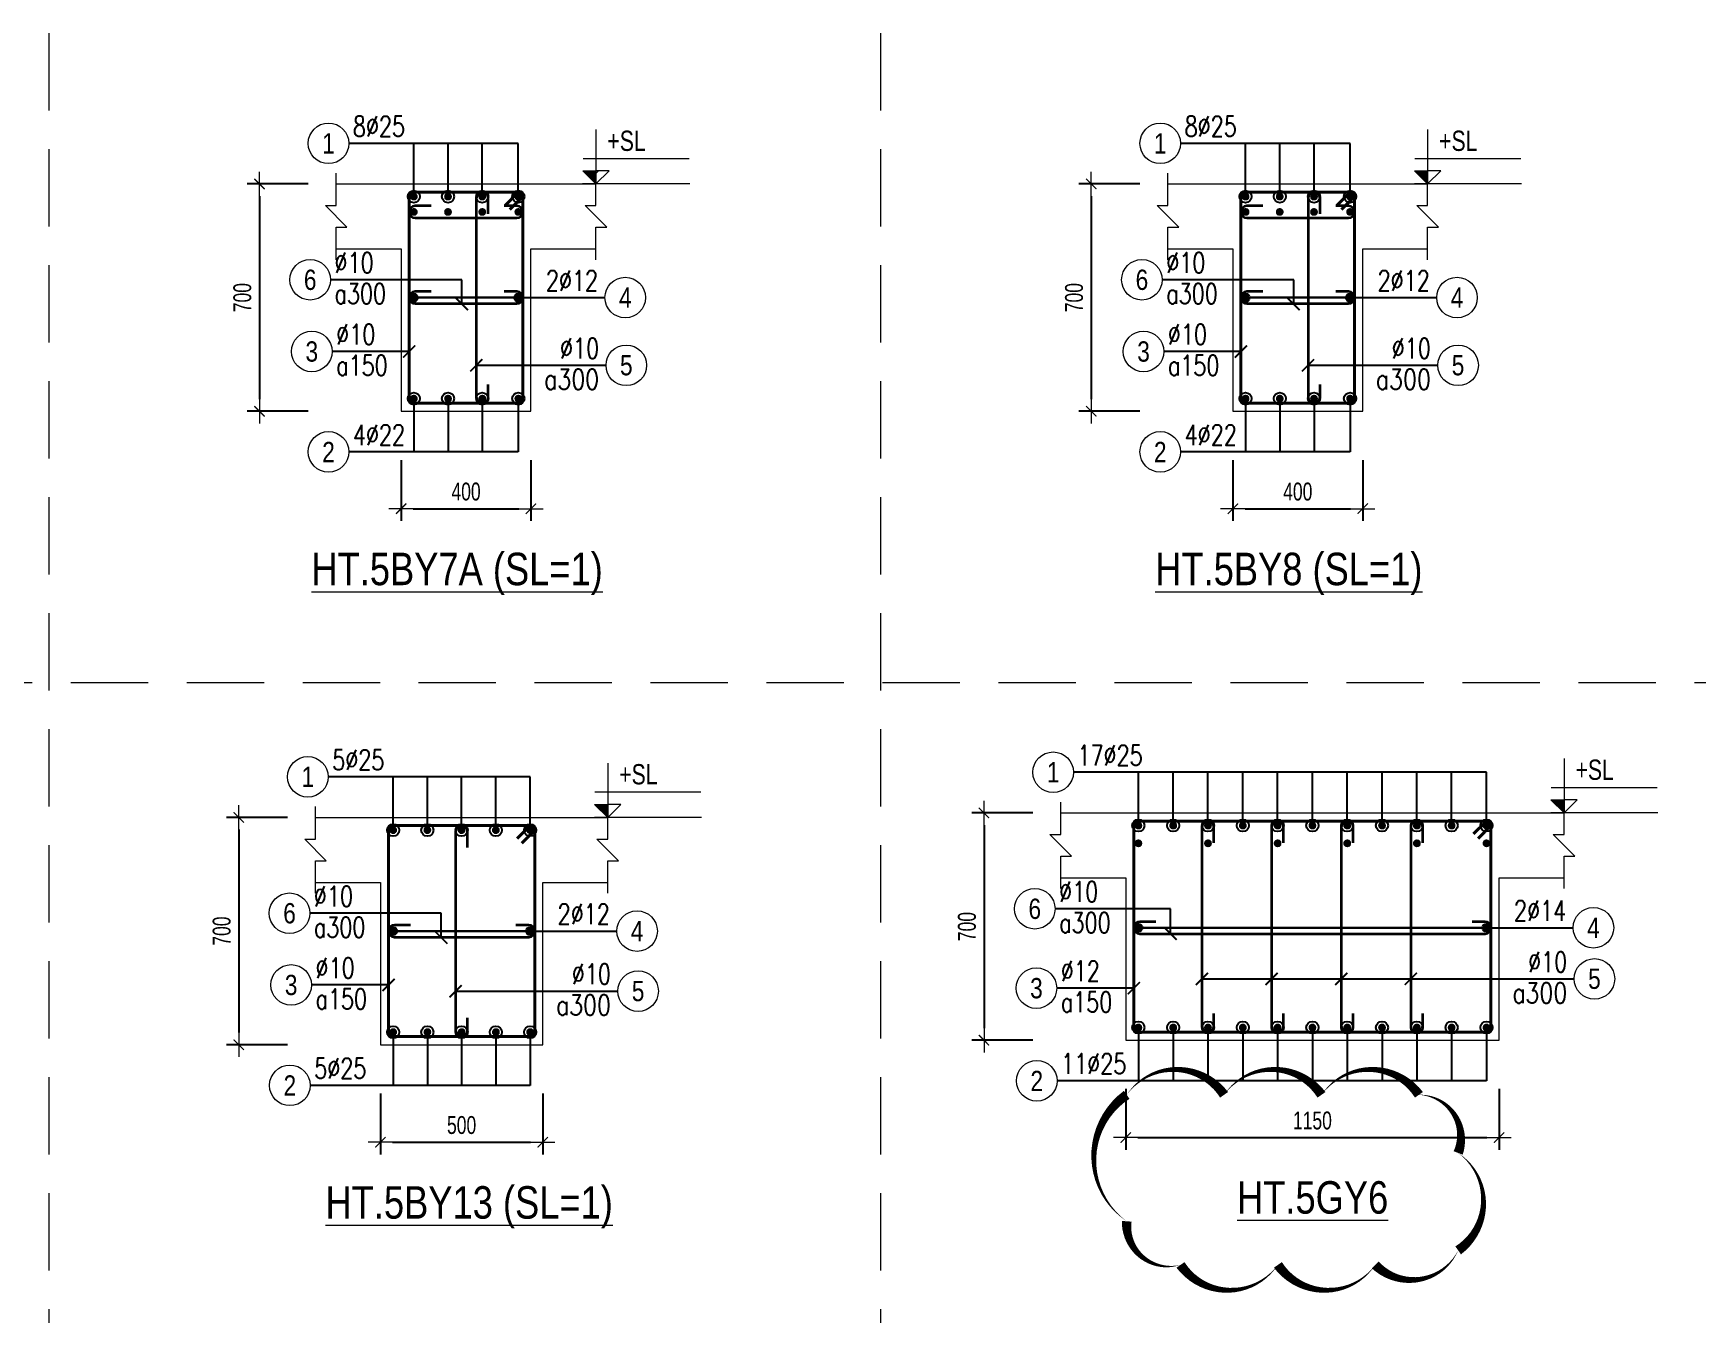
# Model space of a CAD drawing. Header units: millimetres. Extents: x 225489 to 327520, y -235866 to -221866.
# Drawn here: x 251590 to 256713, y -225809 to -221866 of the extents above; entities that cross this region are included whole.
import ezdxf
from ezdxf.enums import TextEntityAlignment as Align

# ---------------------------------------------------------------- set-up
doc = ezdxf.new("R2010")
doc.units = ezdxf.units.MM
doc.header["$PDMODE"] = 3
doc.linetypes.add('HIDDEN2', pattern=[4.762499999999999, 3.175, -1.5875])
doc.layers.get('0').update_dxf_attribs({"lineweight": 20})
doc.layers.get('Defpoints').update_dxf_attribs({"color": 151, "lineweight": 9})
doc.layers.add('2020-08-27', color=3, linetype='Continuous', lineweight=20, plot=False)
for name, color, linetype, lineweight in [('NDC_S_ANNO', 7, 'Continuous', 20), ('NDC_S_CONTINUOUS', 3, 'Continuous', 20), ('NDC_S_DIM', 1, 'Continuous', 15), ('NDC_S_HIDDEN', 8, 'HIDDEN2', 13), ('NDC_S_REBAR', 4, 'Continuous', 35), ('NDC_S_STIRRUP', 4, 'Continuous', 40), ('NDC_S_TEXT SYMBOL', 7, 'Continuous', 20), ('NDC_S_THIN LINE', 8, 'Continuous', 9), ('NDC_S_VN TEXT', 7, 'Continuous', 20)]:
    doc.layers.add(name, color=color, linetype=linetype, lineweight=lineweight)
doc.styles.add('ARIAL', font='arial.ttf', dxfattribs={"width": 0.8})
doc.styles.add('NDC_ANNO', font='', dxfattribs={"width": 0.8})
doc.styles.add('NDC_DIM', font='', dxfattribs={"width": 0.75})
doc.styles.add('NDC_EN TXT', font='romans.shx', dxfattribs={"width": 0.8})
doc.styles.get('NDC_ANNO').set_extended_font_data('Dotum')
doc.styles.get('NDC_DIM').set_extended_font_data('Dotum')
doc.dimstyles.new('NDC_dim_25', dxfattribs={"dimscale": 25, "dimtxt": 2.2, "dimasz": 1.5, "dimexe": 1.5, "dimexo": 2.5, "dimgap": 1, "dimtad": 1, "dimdec": 0, "dimzin": 0, "dimdsep": 46, "dimtxsty": 'NDC_DIM', "dimblk": 'DIMMARK', "dimcen": 0.09, "dimdle": 1.2, "dimclrd": 1, "dimclre": 1, "dimclrt": 3, "dimadec": 0, "dimazin": 0, "dimtfac": 1, "dimtdec": 0, "dimtix": 1, "dimtofl": 0, "dimtmove": 0, "dimatfit": 3, "dimfxl": 6, "dimfxlon": 1, "dimtolj": 1, "dimtzin": 0, "dimarcsym": 0})

# ---------------------------------------------------------------- blocks, each defined once
blk = doc.blocks.new('kata_block_THEP')
at = {"layer": 'NDC_S_REBAR', "color": 0}
for p, q in [((-0.5, 0), (0.5, 0)), ((-0.3535533905960619, 0.353553390592424), (0.3535533905960619, -0.353553390592424)), ((0.3535533905960619, 0.353553390592424), (-0.3535533905960619, -0.353553390592424)), ((0, 0.5), (0, -0.5))]:
    blk.add_line(p, q, dxfattribs=at)
at = {"layer": 'NDC_S_REBAR', "color": 0, "const_width": 0.08333333333333334}
blk.add_lwpolyline([(-0.5, -1.818989403545856e-12, 1), (0.5000000000145519, -1.818989403545856e-12, 1), (-0.5, -1.818989403545856e-12, 1)], format="xyb", dxfattribs=at)
blk = doc.blocks.new('DIMMARK')
at = {"layer": 'NDC_S_DIM', "color": 1}
blk.add_line((-1.5, 0), (1, 0), dxfattribs=at)
at = {"layer": 'NDC_S_DIM', "color": 2, "const_width": 0.1}
blk.add_lwpolyline([(-0.4242640687119285, -0.4242640687119285), (0.4242640687119285, 0.4242640687119285)], dxfattribs=at)
blk = doc.blocks.new('*D94')
at = {"layer": 'Defpoints', "color": 0, "transparency": 16777216}
for p in [(252792.4568942768, -222329.8664509772), (252286.4568942768, -223029.8664509772), (252792.4568942768, -223029.8664509772)]:
    blk.add_point(p, dxfattribs=at)
at = {"layer": 'NDC_S_DIM', "color": 1, "lineweight": -2, "transparency": 16777216}
for p, q in [((252436.4568942768, -222329.8664509772), (252248.9568942768, -222329.8664509772)), ((252286.4568942768, -222367.3664509772), (252286.4568942768, -222992.3664509772)), ((252436.4568942768, -223029.8664509772), (252248.9568942768, -223029.8664509772))]:
    blk.add_line(p, q, dxfattribs=at)
at = {"layer": 'NDC_S_DIM', "color": 1, "lineweight": -2, "transparency": 16777216, "xscale": 37.5, "yscale": 37.5, "zscale": 37.5}
for p, rotation in [((252286.4568942768, -222329.8664509772), 90), ((252286.4568942768, -223029.8664509772), 270)]:
    blk.add_blockref('DIMMARK', p, dxfattribs=dict(at, rotation=rotation))
at = {"layer": 'NDC_S_DIM', "color": 3, "transparency": 16777216, "insert": (252233.9568942769, -222679.8664509772), "char_height": 55.00000000000001, "attachment_point": 5, "rotation": 90, "style": 'NDC_DIM'}
blk.add_mtext('\\A1;700', dxfattribs=at)
blk = doc.blocks.new('*D95')
at = {"layer": 'Defpoints', "color": 0, "transparency": 16777216}
for p in [(252722.7837697325, -223029.8664509772), (253122.7837697325, -223029.8664509772), (253122.7837697325, -223329.8664509772)]:
    blk.add_point(p, dxfattribs=at)
at = {"layer": 'NDC_S_DIM', "color": 1, "lineweight": -2, "transparency": 16777216}
for p, q in [((252722.7837697325, -223179.8664509772), (252722.7837697325, -223367.3664509772)), ((253122.7837697325, -223179.8664509772), (253122.7837697325, -223367.3664509772)), ((252760.2837697325, -223329.8664509772), (253085.2837697325, -223329.8664509772))]:
    blk.add_line(p, q, dxfattribs=at)
at = {"layer": 'NDC_S_DIM', "color": 1, "lineweight": -2, "transparency": 16777216, "xscale": 37.5, "yscale": 37.5, "zscale": 37.5, "rotation": 180}
blk.add_blockref('DIMMARK', (252722.7837697325, -223329.8664509772), dxfattribs=at)
at = {"layer": 'NDC_S_DIM', "color": 1, "lineweight": -2, "transparency": 16777216, "xscale": 37.5, "yscale": 37.5, "zscale": 37.5}
blk.add_blockref('DIMMARK', (253122.7837697325, -223329.8664509772), dxfattribs=at)
at = {"layer": 'NDC_S_DIM', "color": 3, "transparency": 16777216, "insert": (252922.7837697325, -223277.3664509772), "char_height": 55.00000000000001, "attachment_point": 5, "style": 'NDC_DIM'}
blk.add_mtext('\\A1;400', dxfattribs=at)
blk = doc.blocks.new('kata_block_CT')
at = {"layer": 'NDC_S_ANNO'}
blk.add_hatch(color=3, dxfattribs=at).paths.add_polyline_path([(0, 1.596954857557648), (-1.612010908633238, 1.596954857557648), (0, 0)])
at = {"layer": 'NDC_S_ANNO', "ltscale": 50}
h = blk.add_hatch(dxfattribs=at)
h.set_pattern_fill('ANSI31', color=256, scale=1.406250541793835, style=0)
h.set_pattern_definition([(45.00000000000001, (0, 5.456968210637569e-12), (-3.157122508925224, 3.157122508925225), [])])
h.paths.add_polyline_path([(0, 1.596954857557648), (0, 0), (1.612010908924276, 1.596954857557648)])
for p, q in [((-1.592704896858777, 3.140833880479477), (11.46947077315417, 3.140833880479477)), ((11.56125648126181, 5.456968210637569e-12), (-1.63869572513795, 5.456968210637569e-12))]:
    blk.add_line(p, q, dxfattribs=at)
for points in [[(0, 6.69495074864426), (0, 0)], [(0, 0), (-1.612010908924276, 1.596954857557648), (0, 1.596954857557648)], [(0, 0), (1.612010908924276, 1.596954857557648), (0, 1.596954857557648)]]:
    blk.add_lwpolyline(points, dxfattribs=at)
at = {"layer": 'NDC_S_ANNO', "color": 8, "ltscale": 50}
blk.add_lwpolyline([(0, 0), (-1.612010908633238, 1.596954857557648), (0, 1.596954857557648)], dxfattribs=at)
at = {"layer": 'NDC_S_TEXT SYMBOL', "color": 3, "style": 'NDC_ANNO', "width": 0.8}
blk.add_attdef('CT', (1.409564409346785, 4.068271311703938), '', height=2.5, dxfattribs=at)
blk = doc.blocks.new('kata_block_TD')
at = {"color": 6, "linetype": 'ByBlock', "lineweight": -2, "style": 'ARIAL', "width": 0.8}
blk.add_attdef('SECTDET2', text='', height=5, dxfattribs=at).set_placement((0, 7.970649532882817), align=Align.CENTER)
at = {"color": 0, "linetype": 'ByBlock', "lineweight": -2, "style": 'ARIAL', "width": 0.8}
blk.add_attdef('SECTDET1', text='', height=5, dxfattribs=at).set_placement((0, 1.470649532882817), align=Align.CENTER)
at = {"color": 3, "lineweight": 25, "style": 'ARIAL', "width": 0.8}
blk.add_attdef('SSCALE', text='', height=2.5, dxfattribs=at).set_placement((0, -3.998868953555331), align=Align.CENTER)
blk = doc.blocks.new('*U12')
blk.add_circle((-2.5, 0), 2.5)
at = {"layer": 'NDC_S_VN TEXT', "color": 3, "style": 'NDC_EN TXT', "width": 0.75}
for tag, p in [('DK1', (0.5, 0.8455043070534884)), ('KC1', (0.5, -2.972544307831413))]:
    blk.add_attdef(tag, p, '', height=2.5, dxfattribs=at)
at = {"layer": 'NDC_S_VN TEXT', "color": 7, "style": 'ARIAL', "width": 0.8}
blk.add_attdef('SH2', text='', height=2.5, dxfattribs=at).set_placement((-2.5, 0), align=Align.MIDDLE)
blk = doc.blocks.new('*U15')
blk.add_circle((2.5, 0), 2.5)
at = {"layer": 'NDC_S_VN TEXT', "color": 3, "style": 'NDC_EN TXT'}
for tag, width, p in [('DK2', 0.75, (-0.85, 0.8455043070534884)), ('KC2', 0.8, (-0.85, -2.972544307831413))]:
    blk.add_attdef(tag, text='', height=2.5, dxfattribs=dict(at, width=width)).set_placement(p, align=Align.RIGHT)
at = {"layer": 'NDC_S_VN TEXT', "color": 7, "style": 'ARIAL', "width": 0.8}
blk.add_attdef('SH3', text='', height=2.5, dxfattribs=at).set_placement((2.5, 0), align=Align.MIDDLE)
blk = doc.blocks.new('*U10')
blk.add_circle((2.5, 0), 2.5)
at = {"layer": 'NDC_S_VN TEXT', "color": 3, "style": 'NDC_EN TXT', "width": 0.75}
blk.add_attdef('DK2', text='', height=2.5, dxfattribs=at).set_placement((-0.85, 0.8455043070534884), align=Align.RIGHT)
at = {"layer": 'NDC_S_VN TEXT', "color": 7, "style": 'ARIAL', "width": 0.8}
blk.add_attdef('SH3', text='', height=2.5, dxfattribs=at).set_placement((2.5, 0), align=Align.MIDDLE)
blk = doc.blocks.new('*U11')
blk.add_circle((-2.5, 0), 2.5)
at = {"layer": 'NDC_S_VN TEXT', "color": 3, "style": 'NDC_EN TXT', "width": 0.75}
blk.add_attdef('DK1', (0.5, 0.8455043070534884), '', height=2.5, dxfattribs=at)
at = {"layer": 'NDC_S_VN TEXT', "color": 7, "style": 'ARIAL', "width": 0.8}
blk.add_attdef('SH2', text='', height=2.5, dxfattribs=at).set_placement((-2.5, 0), align=Align.MIDDLE)
blk = doc.blocks.new('*D96')
at = {"layer": 'Defpoints', "color": 0, "transparency": 16777216}
for p in [(255353.9678316454, -222329.866450977), (254847.9678316454, -223029.866450977), (255353.9678316454, -223029.866450977)]:
    blk.add_point(p, dxfattribs=at)
at = {"layer": 'NDC_S_DIM', "color": 1, "lineweight": -2, "transparency": 16777216}
for p, q in [((254997.9678316454, -222329.866450977), (254810.4678316454, -222329.866450977)), ((254847.9678316454, -222367.366450977), (254847.9678316454, -222992.366450977)), ((254997.9678316454, -223029.866450977), (254810.4678316454, -223029.866450977))]:
    blk.add_line(p, q, dxfattribs=at)
at = {"layer": 'NDC_S_DIM', "color": 1, "lineweight": -2, "transparency": 16777216, "xscale": 37.5, "yscale": 37.5, "zscale": 37.5}
for p, rotation in [((254847.9678316454, -222329.866450977), 90), ((254847.9678316454, -223029.866450977), 270)]:
    blk.add_blockref('DIMMARK', p, dxfattribs=dict(at, rotation=rotation))
at = {"layer": 'NDC_S_DIM', "color": 3, "transparency": 16777216, "insert": (254795.4678316455, -222679.866450977), "char_height": 55.00000000000001, "attachment_point": 5, "rotation": 90, "style": 'NDC_DIM'}
blk.add_mtext('\\A1;700', dxfattribs=at)
blk = doc.blocks.new('*D97')
at = {"layer": 'Defpoints', "color": 0, "transparency": 16777216}
for p in [(255284.2947071011, -223029.866450977), (255684.2947071011, -223029.866450977), (255684.2947071011, -223329.866450977)]:
    blk.add_point(p, dxfattribs=at)
at = {"layer": 'NDC_S_DIM', "color": 1, "lineweight": -2, "transparency": 16777216}
for p, q in [((255284.2947071011, -223179.866450977), (255284.2947071011, -223367.366450977)), ((255684.2947071011, -223179.866450977), (255684.2947071011, -223367.366450977)), ((255321.7947071011, -223329.866450977), (255646.7947071011, -223329.866450977))]:
    blk.add_line(p, q, dxfattribs=at)
at = {"layer": 'NDC_S_DIM', "color": 1, "lineweight": -2, "transparency": 16777216, "xscale": 37.5, "yscale": 37.5, "zscale": 37.5, "rotation": 180}
blk.add_blockref('DIMMARK', (255284.2947071011, -223329.866450977), dxfattribs=at)
at = {"layer": 'NDC_S_DIM', "color": 1, "lineweight": -2, "transparency": 16777216, "xscale": 37.5, "yscale": 37.5, "zscale": 37.5}
blk.add_blockref('DIMMARK', (255684.2947071011, -223329.866450977), dxfattribs=at)
at = {"layer": 'NDC_S_DIM', "color": 3, "transparency": 16777216, "insert": (255484.2947071011, -223277.366450977), "char_height": 55.00000000000001, "attachment_point": 5, "style": 'NDC_DIM'}
blk.add_mtext('\\A1;400', dxfattribs=at)
blk = doc.blocks.new('*D108')
at = {"layer": 'Defpoints', "color": 0, "transparency": 16777216}
for p in [(252659.1379715356, -224980.4652427768), (253159.1379715356, -224980.4652427768), (253159.1379715356, -225280.4652427768)]:
    blk.add_point(p, dxfattribs=at)
at = {"layer": 'NDC_S_DIM', "color": 1, "lineweight": -2, "transparency": 16777216}
for p, q in [((252659.1379715356, -225130.4652427768), (252659.1379715356, -225317.9652427768)), ((253159.1379715356, -225130.4652427768), (253159.1379715356, -225317.9652427768)), ((252696.6379715356, -225280.4652427768), (253121.6379715356, -225280.4652427768))]:
    blk.add_line(p, q, dxfattribs=at)
at = {"layer": 'NDC_S_DIM', "color": 1, "lineweight": -2, "transparency": 16777216, "xscale": 37.5, "yscale": 37.5, "zscale": 37.5, "rotation": 180}
blk.add_blockref('DIMMARK', (252659.1379715356, -225280.4652427768), dxfattribs=at)
at = {"layer": 'NDC_S_DIM', "color": 1, "lineweight": -2, "transparency": 16777216, "xscale": 37.5, "yscale": 37.5, "zscale": 37.5}
blk.add_blockref('DIMMARK', (253159.1379715356, -225280.4652427768), dxfattribs=at)
at = {"layer": 'NDC_S_DIM', "color": 3, "transparency": 16777216, "insert": (252909.1379715356, -225227.9652427768), "char_height": 55.00000000000001, "attachment_point": 5, "style": 'NDC_DIM'}
blk.add_mtext('\\A1;500', dxfattribs=at)
blk = doc.blocks.new('*D109')
at = {"layer": 'Defpoints', "color": 0, "transparency": 16777216}
for p in [(252728.8110960799, -224280.4652427768), (252222.8110960799, -224980.4652427768), (252728.8110960799, -224980.4652427768)]:
    blk.add_point(p, dxfattribs=at)
at = {"layer": 'NDC_S_DIM', "color": 1, "lineweight": -2, "transparency": 16777216}
for p, q in [((252372.8110960799, -224280.4652427768), (252185.3110960799, -224280.4652427768)), ((252222.8110960799, -224317.9652427768), (252222.8110960799, -224942.9652427768)), ((252372.8110960799, -224980.4652427768), (252185.3110960799, -224980.4652427768))]:
    blk.add_line(p, q, dxfattribs=at)
at = {"layer": 'NDC_S_DIM', "color": 1, "lineweight": -2, "transparency": 16777216, "xscale": 37.5, "yscale": 37.5, "zscale": 37.5}
for p, rotation in [((252222.8110960799, -224280.4652427768), 90), ((252222.8110960799, -224980.4652427768), 270)]:
    blk.add_blockref('DIMMARK', p, dxfattribs=dict(at, rotation=rotation))
at = {"layer": 'NDC_S_DIM', "color": 3, "transparency": 16777216, "insert": (252170.31109608, -224630.4652427768), "char_height": 55.00000000000001, "attachment_point": 5, "rotation": 90, "style": 'NDC_DIM'}
blk.add_mtext('\\A1;700', dxfattribs=at)
blk = doc.blocks.new('*D436')
at = {"layer": 'Defpoints', "color": 0, "transparency": 16777216}
for p in [(254954.3259759582, -224966.4770900115), (256104.3259759581, -224966.4770900115), (256104.3259759581, -225266.4770900115)]:
    blk.add_point(p, dxfattribs=at)
at = {"layer": 'NDC_S_DIM', "color": 1, "lineweight": -2, "transparency": 16777216}
for p, q in [((254954.3259759582, -225116.4770900115), (254954.3259759582, -225303.9770900115)), ((256104.3259759581, -225116.4770900115), (256104.3259759581, -225303.9770900115)), ((254991.8259759582, -225266.4770900115), (256066.8259759581, -225266.4770900115))]:
    blk.add_line(p, q, dxfattribs=at)
at = {"layer": 'NDC_S_DIM', "color": 1, "lineweight": -2, "transparency": 16777216, "xscale": 37.5, "yscale": 37.5, "zscale": 37.5, "rotation": 180}
blk.add_blockref('DIMMARK', (254954.3259759582, -225266.4770900115), dxfattribs=at)
at = {"layer": 'NDC_S_DIM', "color": 1, "lineweight": -2, "transparency": 16777216, "xscale": 37.5, "yscale": 37.5, "zscale": 37.5}
blk.add_blockref('DIMMARK', (256104.3259759581, -225266.4770900115), dxfattribs=at)
at = {"layer": 'NDC_S_DIM', "color": 3, "transparency": 16777216, "insert": (255529.3259759581, -225213.9770900115), "char_height": 55.00000000000001, "attachment_point": 5, "style": 'NDC_DIM'}
blk.add_mtext('\\A1;1150', dxfattribs=at)
blk = doc.blocks.new('*D437')
at = {"layer": 'Defpoints', "color": 0, "transparency": 16777216}
for p in [(255023.9991005025, -224266.4770900115), (254517.9991005025, -224966.4770900115), (255023.9991005025, -224966.4770900115)]:
    blk.add_point(p, dxfattribs=at)
at = {"layer": 'NDC_S_DIM', "color": 1, "lineweight": -2, "transparency": 16777216}
for p, q in [((254667.9991005025, -224266.4770900115), (254480.4991005025, -224266.4770900115)), ((254517.9991005025, -224303.9770900115), (254517.9991005025, -224928.9770900115)), ((254667.9991005025, -224966.4770900115), (254480.4991005025, -224966.4770900115))]:
    blk.add_line(p, q, dxfattribs=at)
at = {"layer": 'NDC_S_DIM', "color": 1, "lineweight": -2, "transparency": 16777216, "xscale": 37.5, "yscale": 37.5, "zscale": 37.5}
for p, rotation in [((254517.9991005025, -224266.4770900115), 90), ((254517.9991005025, -224966.4770900115), 270)]:
    blk.add_blockref('DIMMARK', p, dxfattribs=dict(at, rotation=rotation))
at = {"layer": 'NDC_S_DIM', "color": 3, "transparency": 16777216, "insert": (254465.4991005026, -224616.4770900114), "char_height": 55.00000000000001, "attachment_point": 5, "rotation": 90, "style": 'NDC_DIM'}
blk.add_mtext('\\A1;700', dxfattribs=at)

msp = doc.modelspace()

# ---------------------------------------------------------------- linework, layer by layer
at = {"layer": '2020-08-27'}
msp.add_lwpolyline([(254957.3965473894, -225134.5572070403, 0, 30, -0.52056705), (255257.3965473894, -225134.5572070403, 0, 30, -0.52056705), (255557.3965473894, -225134.5572070403, 0, 30, -0.52056705), (255857.3965473894, -225134.5572070403, 0, 30, -0.52056705), (255978.2985813321, -225313.6551730976, 0, 30, -0.52056705), (255978.2985813321, -225613.6551730976, 0, 30, -0.52056705), (255723.0313490025, -225658.387940768, 0, 30, -0.52056705), (255423.0313490025, -225658.387940768, 0, 30, -0.52056705), (255123.0313490025, -225658.387940768, 0, 30, -0.52056705), (254957.3965473894, -225524.0227423811, 0, 30, -0.52056705)], format="xyseb", close=True, dxfattribs=at)
at = {"layer": 'NDC_S_CONTINUOUS'}
for points in [[(252522.7837697325, -222329.8664509772), (252722.7837697325, -222329.8664509772), (252722.7837697325, -222329.8664509772), (253122.7837697325, -222329.8664509772), (253122.7837697325, -222329.8664509772), (253322.7837697325, -222329.8664509772)], [(255084.2947071011, -222329.866450977), (255284.2947071011, -222329.866450977), (255284.2947071011, -222329.866450977), (255684.2947071011, -222329.866450977), (255684.2947071011, -222329.866450977), (255884.2947071011, -222329.866450977)], [(252522.7837697325, -222529.8664509772), (252722.7837697325, -222529.8664509772), (252722.7837697325, -223029.8664509772), (253122.7837697325, -223029.8664509772), (253122.7837697325, -222529.8664509772), (253322.7837697325, -222529.8664509772)], [(255084.2947071011, -222529.866450977), (255284.2947071011, -222529.866450977), (255284.2947071011, -223029.866450977), (255684.2947071011, -223029.866450977), (255684.2947071011, -222529.866450977), (255884.2947071011, -222529.866450977)], [(252459.1379715356, -224280.4652427768), (252659.1379715356, -224280.4652427768), (252659.1379715356, -224280.4652427768), (253159.1379715356, -224280.4652427768), (253159.1379715356, -224280.4652427768), (253359.1379715356, -224280.4652427768)], [(254754.3259759582, -224266.4770900115), (254954.3259759582, -224266.4770900115), (254954.3259759582, -224266.4770900115), (256104.3259759581, -224266.4770900115), (256104.3259759581, -224266.4770900115), (256304.3259759581, -224266.4770900115)], [(252459.1379715356, -224480.4652427768), (252659.1379715356, -224480.4652427768), (252659.1379715356, -224980.4652427768), (253159.1379715356, -224980.4652427768), (253159.1379715356, -224480.4652427768), (253359.1379715356, -224480.4652427768)], [(254754.3259759582, -224466.4770900115), (254954.3259759582, -224466.4770900115), (254954.3259759582, -224966.4770900115), (256104.3259759581, -224966.4770900115), (256104.3259759581, -224466.4770900115), (256304.3259759581, -224466.4770900115)]]:
    msp.add_lwpolyline(points, dxfattribs=at)
at = {"layer": 'NDC_S_HIDDEN', "ltscale": 75}
for p, q in [((251637.4073254415, -221865.8761660784), (251637.4073254415, -235865.8761660625)), ((254198.91826281, -221865.8761660784), (254198.91826281, -235865.8761660625)), ((264444.9620122843, -223865.8761660761), (246514.3854507044, -223865.8761660761))]:
    msp.add_line(p, q, dxfattribs=at)
at = {"layer": 'NDC_S_REBAR'}
for points in [[(252991.2157697325, -222422.2111409105), (252991.2157697325, -222373.2979711007, 0.9999999999999999), (252954.3517697325, -222373.2979711007), (252954.3517697325, -222986.4344509771, 0.9999999999999999), (252991.2157697325, -222986.4344509771), (252991.2157697325, -222947.1775599683, -0.414213562)], [(255552.7267071011, -222422.2111409104), (255552.7267071011, -222373.2979711005, 0.9999999999999999), (255515.862707101, -222373.2979711005), (255515.862707101, -222986.434450977, 0.9999999999999999), (255552.7267071011, -222986.434450977), (255552.7267071011, -222947.1775599682, -0.414213562)], [(252815.1289395426, -222397.6501835618), (252766.2157697327, -222397.6501835618, 0.9999999999999999), (252766.2157697327, -222434.5141835619), (253079.3517697327, -222434.5141835619, 0.9999999999999999), (253079.3517697327, -222397.6501835618), (253040.0948787238, -222397.6501835618, -0.414213562)], [(255376.6398769111, -222397.6501835617), (255327.7267071013, -222397.6501835617, 0.9999999999999999), (255327.7267071013, -222434.5141835617), (255640.8627071012, -222434.5141835617, 0.9999999999999999), (255640.8627071012, -222397.6501835617), (255601.6058160924, -222397.6501835617, -0.414213562)], [(252815.1289395424, -222661.4344509772), (252766.2157697325, -222661.4344509772, 0.9999999999999999), (252766.2157697325, -222698.2984509773), (253079.3517697325, -222698.2984509773, 0.9999999999999999), (253079.3517697325, -222661.4344509772), (253040.0948787237, -222661.4344509772, -0.414213562)], [(255376.639876911, -222661.434450977), (255327.7267071011, -222661.434450977, 0.9999999999999999), (255327.7267071011, -222698.2984509771), (255640.862707101, -222698.2984509771, 0.9999999999999999), (255640.862707101, -222661.434450977), (255601.6058160922, -222661.434450977, -0.414213562)], [(252927.5699715356, -224372.8099327102), (252927.5699715356, -224323.8967629003, 0.9999999999999999), (252890.7059715356, -224323.8967629003), (252890.7059715356, -224937.0332427768, 0.9999999999999999), (252927.5699715356, -224937.0332427768), (252927.5699715356, -224897.776351768, -0.414213562)], [(255226.0249724315, -224358.8217799448), (255226.0249724315, -224309.9086101349, 0.9999999999999999), (255189.1609724315, -224309.9086101349), (255189.1609724315, -224923.0450900114, 0.9999999999999999), (255226.0249724315, -224923.0450900114), (255226.0249724315, -224883.7881990026, -0.414213562)], [(255440.6909794888, -224358.8217799448), (255440.6909794888, -224309.9086101349, 0.9999999999999999), (255403.8269794888, -224309.9086101349), (255403.8269794888, -224923.0450900114, 0.9999999999999999), (255440.6909794888, -224923.0450900114), (255440.6909794888, -224883.7881990026, -0.414213562)], [(255655.0909794848, -224358.8217799448), (255655.0909794848, -224309.908610135, 0.9999999999999999), (255618.2269794848, -224309.908610135), (255618.2269794848, -224923.0450900114, 0.9999999999999999), (255655.0909794848, -224923.0450900114), (255655.0909794848, -224883.7881990026, -0.414213562)], [(255869.2249724315, -224358.8217799448), (255869.2249724315, -224309.908610135, 0.9999999999999999), (255832.3609724315, -224309.908610135), (255832.3609724315, -224923.0450900114, 0.9999999999999999), (255869.2249724315, -224923.0450900114), (255869.2249724315, -224883.7881990026, -0.414213562)], [(252751.4831413455, -224612.0332427768), (252702.5699715356, -224612.0332427768, 0.9999999999999999), (252702.5699715356, -224648.8972427769), (253115.7059715356, -224648.8972427769, 0.9999999999999999), (253115.7059715356, -224612.0332427768), (253076.4490805268, -224612.0332427768, -0.414213562)], [(255046.671145768, -224601.711756678), (254997.7579759582, -224601.711756678, 0.9999999999999999), (254997.7579759582, -224638.575756678), (256060.8939759581, -224638.575756678, 0.9999999999999999), (256060.8939759581, -224601.711756678), (256021.6370849493, -224601.711756678, -0.414213562)]]:
    msp.add_lwpolyline(points, format="xyb", dxfattribs=at)
at = {"layer": 'NDC_S_STIRRUP'}
for points in [[(253043.7837697325, -222394.8664509772), (253083.7837697325, -222354.8664509772, -0.414213562), (253097.7837697325, -222368.8664509772), (253097.7837697325, -222990.8664509772, -0.414213562), (253083.7837697325, -223004.8664509772), (252761.7837697325, -223004.8664509772, -0.414213562), (252747.7837697325, -222990.8664509772), (252747.7837697325, -222368.8664509772, -0.414213562), (252761.7837697325, -222354.8664509772), (253083.7837697325, -222354.8664509772, -0.414213562), (253097.7837697325, -222368.8664509772), (253057.7837697325, -222408.8664509772)], [(255605.2947071011, -222394.866450977), (255645.2947071011, -222354.866450977, -0.414213562), (255659.2947071011, -222368.866450977), (255659.2947071011, -222990.866450977, -0.414213562), (255645.2947071011, -223004.866450977), (255323.2947071011, -223004.866450977, -0.414213562), (255309.2947071011, -222990.866450977), (255309.2947071011, -222368.866450977, -0.414213562), (255323.2947071011, -222354.866450977), (255645.2947071011, -222354.866450977, -0.414213562), (255659.2947071011, -222368.866450977), (255619.2947071011, -222408.866450977)], [(253080.1379715356, -224345.4652427768), (253120.1379715356, -224305.4652427768, -0.414213562), (253134.1379715356, -224319.4652427768), (253134.1379715356, -224941.4652427768, -0.414213562), (253120.1379715356, -224955.4652427768), (252698.1379715356, -224955.4652427768, -0.414213562), (252684.1379715356, -224941.4652427768), (252684.1379715356, -224319.4652427768, -0.414213562), (252698.1379715356, -224305.4652427768), (253120.1379715356, -224305.4652427768, -0.414213562), (253134.1379715356, -224319.4652427768), (253094.1379715356, -224359.4652427768)], [(256025.3259759581, -224331.4770900115), (256065.3259759581, -224291.4770900115, -0.414213562), (256079.3259759581, -224305.4770900115), (256079.3259759581, -224927.4770900115, -0.414213562), (256065.3259759581, -224941.4770900115), (254993.3259759581, -224941.4770900115, -0.414213562), (254979.3259759581, -224927.4770900115), (254979.3259759581, -224305.4770900115, -0.414213562), (254993.3259759581, -224291.4770900115), (256065.3259759581, -224291.4770900115, -0.414213562), (256079.3259759581, -224305.4770900115), (256039.3259759581, -224345.4770900115)]]:
    msp.add_lwpolyline(points, format="xyb", dxfattribs=at)
at = {"layer": 'NDC_S_THIN LINE'}
for points in [[(252522.7837697325, -222563.1997843105), (252522.7837697325, -222463.1997843105), (252556.1171030659, -222463.1997843105), (252489.4504363992, -222396.5331176438), (252522.7837697325, -222396.5331176438), (252522.7837697325, -222296.5331176438)], [(253322.7837697325, -222563.1997843105), (253322.7837697325, -222463.1997843105), (253356.1171030659, -222463.1997843105), (253289.4504363992, -222396.5331176438), (253322.7837697325, -222396.5331176438), (253322.7837697325, -222296.5331176438)], [(255084.2947071011, -222563.1997843104), (255084.2947071011, -222463.1997843104), (255117.6280404344, -222463.1997843104), (255050.9613737678, -222396.5331176437), (255084.2947071011, -222396.5331176437), (255084.2947071011, -222296.5331176437)], [(255884.2947071011, -222563.1997843104), (255884.2947071011, -222463.1997843104), (255917.6280404344, -222463.1997843104), (255850.9613737678, -222396.5331176437), (255884.2947071011, -222396.5331176437), (255884.2947071011, -222296.5331176437)], [(254754.3259759582, -224499.8104233448), (254754.3259759582, -224399.8104233448), (254787.6593092915, -224399.8104233448), (254720.9926426249, -224333.1437566781), (254754.3259759582, -224333.1437566781), (254754.3259759582, -224233.1437566781)], [(256304.3259759581, -224499.8104233448), (256304.3259759581, -224399.8104233448), (256337.6593092915, -224399.8104233448), (256270.9926426249, -224333.1437566781), (256304.3259759582, -224333.1437566781), (256304.3259759582, -224233.1437566781)], [(252459.1379715356, -224513.7985761102), (252459.1379715356, -224413.7985761102), (252492.471304869, -224413.7985761102), (252425.8046382023, -224347.1319094435), (252459.1379715356, -224347.1319094435), (252459.1379715356, -224247.1319094435)], [(253359.1379715356, -224513.7985761102), (253359.1379715356, -224413.7985761102), (253392.471304869, -224413.7985761102), (253325.8046382023, -224347.1319094435), (253359.1379715356, -224347.1319094435), (253359.1379715356, -224247.1319094435)]]:
    msp.add_lwpolyline(points, dxfattribs=at)

# ---------------------------------------------------------------- block references
at = {"layer": 'NDC_S_REBAR', "xscale": 22, "yscale": 22, "zscale": 22}
for p in [(252761.7837697325, -222368.8664509772), (253083.7837697325, -222368.8664509772), (255323.2947071011, -222368.866450977), (255645.2947071011, -222368.866450977), (252761.7837697325, -222416.0821835618), (253083.7837697325, -222416.0821835618), (255323.2947071011, -222416.0821835616), (255645.2947071011, -222416.0821835616), (252761.7837697325, -222679.8664509772), (253083.7837697325, -222679.8664509772), (255323.2947071011, -222679.866450977), (255645.2947071011, -222679.866450977), (252761.7837697325, -222990.8664509772), (252867.2837697325, -222990.8664509772), (252972.7837697325, -222990.8664509772), (253083.7837697325, -222990.8664509772), (255323.2947071011, -222990.866450977), (255428.7947071011, -222990.866450977), (255534.2947071011, -222990.866450977), (255645.2947071011, -222990.866450977), (252698.1379715356, -224319.4652427768), (253120.1379715356, -224319.4652427768), (254993.3259759581, -224305.4770900115), (255100.5259759582, -224305.4770900115), (255207.7259759581, -224305.4770900115), (255314.9259759581, -224305.4770900115), (255422.1259759581, -224305.4770900115), (255529.3259759581, -224305.4770900115), (255636.5259759582, -224305.4770900115), (255743.7259759581, -224305.4770900115), (255850.9259759581, -224305.4770900115), (255958.1259759581, -224305.4770900115), (256065.3259759581, -224305.4770900115), (254993.3259759581, -224360.1676873573), (255207.7259759581, -224360.1676873573), (255422.1259759581, -224360.1676873573), (255636.5259759582, -224360.1676873573), (255850.9259759581, -224360.1676873573), (256065.3259759581, -224360.1676873573), (252698.1379715356, -224630.4652427768), (253120.1379715356, -224630.4652427768), (254993.3259759581, -224620.143756678), (256065.3259759581, -224620.143756678), (252698.1379715356, -224941.4652427768), (252803.6379715356, -224941.4652427768), (252909.1379715356, -224941.4652427768), (253014.6379715356, -224941.4652427768), (253120.1379715356, -224941.4652427768), (254993.3259759581, -224927.4770900115), (255100.5259759582, -224927.4770900115), (255207.7259759581, -224927.4770900115), (255314.9259759581, -224927.4770900115), (255422.1259759581, -224927.4770900115), (255529.3259759581, -224927.4770900115), (255636.5259759582, -224927.4770900115), (255743.7259759581, -224927.4770900115), (255850.9259759581, -224927.4770900115), (255958.1259759581, -224927.4770900115), (256065.3259759581, -224927.4770900115)]:
    msp.add_blockref('kata_block_THEP', p, dxfattribs=at)
at = {"layer": 'NDC_S_REBAR', "xscale": -22, "yscale": 22, "zscale": 22, "rotation": 180}
for p in [(252867.2837697325, -222368.8664509772), (252972.7837697325, -222368.8664509772), (255428.7947071011, -222368.866450977), (255534.2947071011, -222368.866450977), (252867.2837697325, -222416.0821835618), (252972.7837697325, -222416.0821835618), (255428.7947071011, -222416.0821835616), (255534.2947071011, -222416.0821835616), (252803.6379715356, -224319.4652427768), (252909.1379715356, -224319.4652427768), (253014.6379715356, -224319.4652427768)]:
    msp.add_blockref('kata_block_THEP', p, dxfattribs=at)
at = {"layer": 'NDC_S_THIN LINE', "xscale": 25, "yscale": 25, "zscale": 25}
for name, p, values in [('*U11', (252561.7837697325, -222204.8664509772), {'SH2': '1', 'DK1': '8%%c25'}), ('*U11', (255123.2947071011, -222204.866450977), {'SH2': '1', 'DK1': '8%%c25'}), ('*U12', (252505.2837697325, -222624.8664509772), {'SH2': '6', 'DK1': '%%c10', 'KC1': 'a300'}), ('*U12', (255066.7947071011, -222624.866450977), {'SH2': '6', 'DK1': '%%c10', 'KC1': 'a300'}), ('*U10', (253350.6740135301, -222679.8664509772), {'SH3': '4', 'DK2': '2%%c12'}), ('*U10', (255912.1849508986, -222679.866450977), {'SH3': '4', 'DK2': '2%%c12'}), ('*U12', (252510.2837697325, -222845.6871215868), {'SH2': '3', 'DK1': '%%c10', 'KC1': 'a150'}), ('*U12', (255071.7947071011, -222845.6871215866), {'SH2': '3', 'DK1': '%%c10', 'KC1': 'a150'}), ('*U15', (253353.8399685968, -222888.3335791565), {'SH3': '5', 'DK2': '%%c10', 'KC2': 'a300'}), ('*U15', (255915.3509059653, -222888.3335791564), {'SH3': '5', 'DK2': '%%c10', 'KC2': 'a300'}), ('*U11', (252561.7837697325, -223154.8664509772), {'SH2': '2', 'DK1': '4%%c22'}), ('*U11', (255123.2947071011, -223154.866450977), {'SH2': '2', 'DK1': '4%%c22'}), ('*U11', (252498.1379715356, -224155.4652427768), {'SH2': '1', 'DK1': '5%%c25'}), ('*U11', (254793.3259759582, -224141.4770900115), {'SH2': '1', 'DK1': '17%%c25'}), ('*U12', (254736.8259759582, -224561.7424233448), {'SH2': '6', 'DK1': '%%c10', 'KC1': 'a300'}), ('*U12', (252441.6379715356, -224575.4652427768), {'SH2': '6', 'DK1': '%%c10', 'KC1': 'a300'}), ('*U10', (256332.2162197557, -224620.143756678), {'SH3': '4', 'DK2': '2%%c14'}), ('*U10', (253387.0282153332, -224630.4652427768), {'SH3': '4', 'DK2': '2%%c12'}), ('*U15', (256335.3821748224, -224777.6346621165), {'SH3': '5', 'DK2': '%%c10', 'KC2': 'a300'}), ('*U12', (252446.6379715356, -224796.2859133864), {'SH2': '3', 'DK1': '%%c10', 'KC1': 'a150'}), ('*U15', (253390.1941703999, -224815.3815056636), {'SH3': '5', 'DK2': '%%c10', 'KC2': 'a300'}), ('*U12', (254741.8259759582, -224806.168791623), {'SH2': '3', 'DK1': '%%c12', 'KC1': 'a150'}), ('*U11', (252442.6795236872, -225105.4652427768), {'SH2': '2', 'DK1': '5%%c25'}), ('*U11', (254743.0170075813, -225091.4770900115), {'SH2': '2', 'DK1': '11%%c25'})]:
    msp.add_blockref(name, p, dxfattribs=at).add_auto_attribs(values)
at = {"layer": 'NDC_S_VN TEXT', "xscale": 25, "yscale": 25, "zscale": 25}
for p in [(253322.7837697325, -222329.8664509772), (255884.2947071011, -222329.866450977), (253359.1379715356, -224280.4652427768), (256304.3259759581, -224266.4770900115)]:
    msp.add_blockref('kata_block_CT', p, dxfattribs=at).add_auto_attribs({'CT': '+SL'})
at = {"layer": 'NDC_S_VN TEXT'}
ref = msp.add_blockref('kata_block_TD', (252895.1989134254, -223594.7720979142), dxfattribs=dict(at, xscale=20, yscale=20, zscale=20))
ref.add_attrib('SECTDET1', '%%uHT.5BY7A (SL=1)', dxfattribs={"layer": '0', "color": 0, "linetype": 'ByBlock', "lineweight": -2, "height": 100, "style": 'ARIAL', "width": 0.8}).set_placement((252895.1989134254, -223565.3591072565), align=Align.CENTER)
ref = msp.add_blockref('kata_block_TD', (255456.7098507939, -223594.772097914), dxfattribs=dict(at, xscale=20, yscale=20, zscale=20))
ref.add_attrib('SECTDET1', '%%uHT.5BY8 (SL=1)', dxfattribs={"layer": '0', "color": 0, "linetype": 'ByBlock', "lineweight": -2, "height": 100, "style": 'ARIAL', "width": 0.8}).set_placement((255456.7098507939, -223565.3591072564), align=Align.CENTER)
ref = msp.add_blockref('kata_block_TD', (252932.3963458932, -225545.3708897138), dxfattribs=dict(at, xscale=20, yscale=20, zscale=20))
ref.add_attrib('SECTDET1', '%%uHT.5BY13 (SL=1)', dxfattribs={"layer": '0', "color": 0, "linetype": 'ByBlock', "lineweight": -2, "height": 100, "style": 'ARIAL', "width": 0.8}).set_placement((252932.3963458932, -225515.9578990562), align=Align.CENTER)
ref = msp.add_blockref('kata_block_TD', (255530.0277859215, -225529.9378423652), dxfattribs=dict(at, xscale=20, yscale=20, zscale=20))
ref.add_attrib('SECTDET1', '%%uHT.5GY6', dxfattribs={"layer": '0', "color": 0, "linetype": 'ByBlock', "lineweight": -2, "height": 100, "style": 'ARIAL', "width": 0.8}).set_placement((255530.0277859215, -225500.5248517075), align=Align.CENTER)

# ---------------------------------------------------------------- dimensions: what is measured, and where the dimension line sits
at = {"layer": 'NDC_S_DIM'}
for base, p1, p2, picture, middle in [((252286.4568942768, -223029.8664509772), (252792.4568942768, -222329.8664509772), (252792.4568942768, -223029.8664509772), '*D94', (252233.9568942769, -222679.8664509772)), ((254847.9678316454, -223029.866450977), (255353.9678316454, -222329.866450977), (255353.9678316454, -223029.866450977), '*D96', (254795.4678316455, -222679.866450977)), ((254517.9991005025, -224966.4770900115), (255023.9991005025, -224266.4770900115), (255023.9991005025, -224966.4770900115), '*D437', (254465.4991005026, -224616.4770900114)), ((252222.8110960799, -224980.4652427768), (252728.8110960799, -224280.4652427768), (252728.8110960799, -224980.4652427768), '*D109', (252170.31109608, -224630.4652427768))]:
    dim = msp.add_linear_dim(base=base, p1=p1, p2=p2, angle=270, dimstyle='NDC_dim_25', dxfattribs=at)
    dim.commit()
    dim.dimension.update_dxf_attribs({"geometry": picture, "text_midpoint": middle})
for base, p1, p2, picture, middle in [((253122.7837697325, -223329.8664509772), (252722.7837697325, -223029.8664509772), (253122.7837697325, -223029.8664509772), '*D95', (252922.7837697325, -223277.3664509772)), ((255684.2947071011, -223329.866450977), (255284.2947071011, -223029.866450977), (255684.2947071011, -223029.866450977), '*D97', (255484.2947071011, -223277.366450977)), ((253159.1379715356, -225280.4652427768), (252659.1379715356, -224980.4652427768), (253159.1379715356, -224980.4652427768), '*D108', (252909.1379715356, -225227.9652427768)), ((256104.3259759581, -225266.4770900115), (254954.3259759582, -224966.4770900115), (256104.3259759581, -224966.4770900115), '*D436', (255529.3259759581, -225213.9770900115))]:
    dim = msp.add_linear_dim(base=base, p1=p1, p2=p2, dimstyle='NDC_dim_25', dxfattribs=at)
    dim.commit()
    dim.dimension.update_dxf_attribs({"geometry": picture, "text_midpoint": middle})

# ---------------------------------------------------------------- leaders
at = {"layer": 'NDC_S_THIN LINE'}
for points, override in [([(253083.7837697325, -222368.8664509772), (253083.7837697325, -222204.8664509772), (252561.7837697325, -222204.8664509772)], {"dimldrblk": 'DotBlank'}), ([(252972.7837697327, -222368.8664509772), (252972.7837697327, -222204.8664509772), (252561.7837697325, -222204.8664509772)], {"dimldrblk": 'DotBlank'}), ([(252867.2837697325, -222368.8664509772), (252867.2837697325, -222204.8664509772), (252561.7837697325, -222204.8664509772)], {"dimldrblk": 'DotBlank'}), ([(252761.7837697325, -222368.8664509772), (252761.7837697325, -222204.8664509772), (252561.7837697325, -222204.8664509772)], {"dimldrblk": 'DotBlank'}), ([(255645.2947071011, -222368.866450977), (255645.2947071011, -222204.866450977), (255123.2947071011, -222204.866450977)], {"dimldrblk": 'DotBlank'}), ([(255534.2947071012, -222368.866450977), (255534.2947071012, -222204.866450977), (255123.2947071011, -222204.866450977)], {"dimldrblk": 'DotBlank'}), ([(255428.7947071011, -222368.866450977), (255428.7947071011, -222204.866450977), (255123.2947071011, -222204.866450977)], {"dimldrblk": 'DotBlank'}), ([(255323.2947071011, -222368.866450977), (255323.2947071011, -222204.866450977), (255123.2947071011, -222204.866450977)], {"dimldrblk": 'DotBlank'}), ([(252910.1171030659, -222699.8664509772), (252910.1171030659, -222624.8664509772), (252505.2837697325, -222624.8664509772)], {"dimldrblk": 'ArchTick'}), ([(255471.6280404344, -222699.866450977), (255471.6280404344, -222624.866450977), (255066.7947071011, -222624.866450977)], {"dimldrblk": 'ArchTick'}), ([(252761.7837697325, -222679.8664509772), (253089.7837697325, -222679.8664509772)], {"dimasz": 1, "dimldrblk": 'DotBlank'}), ([(253083.7837697325, -222679.8664509772), (252761.7837697325, -222679.8664509772)], {"dimasz": 1, "dimldrblk": 'DotBlank'}), ([(253083.7837697325, -222679.8664509772), (253350.6740135301, -222679.8664509772)], {"dimldrblk": 'DotSmall'}), ([(255323.2947071011, -222679.866450977), (255651.2947071011, -222679.866450977)], {"dimasz": 1, "dimldrblk": 'DotBlank'}), ([(255645.2947071011, -222679.866450977), (255323.2947071011, -222679.866450977)], {"dimasz": 1, "dimldrblk": 'DotBlank'}), ([(255645.2947071011, -222679.866450977), (255912.1849508986, -222679.866450977)], {"dimldrblk": 'DotSmall'}), ([(252747.7837697325, -222845.6871215868), (252510.2837697325, -222845.6871215868)], {"dimldrblk": 'ArchTick'}), ([(255309.2947071011, -222845.6871215866), (255071.7947071011, -222845.6871215866)], {"dimldrblk": 'ArchTick'}), ([(252954.3517697325, -222888.3335791565), (253353.8399685968, -222888.3335791565)], {"dimldrblk": 'ArchTick'}), ([(255515.862707101, -222888.3335791564), (255915.3509059653, -222888.3335791564)], {"dimldrblk": 'ArchTick'}), ([(253083.7837697325, -222990.8664509772), (253083.7837697325, -223154.8664509772), (252561.7837697325, -223154.8664509772)], {"dimldrblk": 'DotBlank'}), ([(252972.7837697325, -222990.8664509772), (252972.7837697325, -223154.8664509772), (252561.7837697325, -223154.8664509772)], {"dimldrblk": 'DotBlank'}), ([(252867.2837697325, -222990.8664509772), (252867.2837697325, -223154.8664509772), (252561.7837697325, -223154.8664509772)], {"dimldrblk": 'DotBlank'}), ([(252761.7837697325, -222990.8664509772), (252761.7837697325, -223154.8664509772), (252561.7837697325, -223154.8664509772)], {"dimldrblk": 'DotBlank'}), ([(255645.2947071011, -222990.866450977), (255645.2947071011, -223154.866450977), (255123.2947071011, -223154.866450977)], {"dimldrblk": 'DotBlank'}), ([(255534.2947071011, -222990.866450977), (255534.2947071011, -223154.866450977), (255123.2947071011, -223154.866450977)], {"dimldrblk": 'DotBlank'}), ([(255428.7947071011, -222990.866450977), (255428.7947071011, -223154.866450977), (255123.2947071011, -223154.866450977)], {"dimldrblk": 'DotBlank'}), ([(255323.2947071011, -222990.866450977), (255323.2947071011, -223154.866450977), (255123.2947071011, -223154.866450977)], {"dimldrblk": 'DotBlank'}), ([(252698.1379715356, -224319.4652427768), (252698.1379715356, -224155.4652427768), (252498.1379715356, -224155.4652427768)], {"dimldrblk": 'DotBlank'}), ([(252803.6379715356, -224319.4652427768), (252803.6379715356, -224155.4652427768), (252498.1379715356, -224155.4652427768)], {"dimldrblk": 'DotBlank'}), ([(252909.1379715358, -224319.4652427768), (252909.1379715358, -224155.4652427768), (252498.1379715356, -224155.4652427768)], {"dimldrblk": 'DotBlank'}), ([(253014.6379715358, -224319.4652427768), (253014.6379715358, -224155.4652427768), (252498.1379715356, -224155.4652427768)], {"dimldrblk": 'DotBlank'}), ([(253120.1379715356, -224319.4652427768), (253120.1379715356, -224155.4652427768), (252498.1379715356, -224155.4652427768)], {"dimldrblk": 'DotBlank'}), ([(254993.3259759581, -224305.4770900115), (254993.3259759581, -224141.4770900115), (254793.3259759582, -224141.4770900115)], {"dimldrblk": 'DotBlank'}), ([(256065.3259759581, -224305.4770900115), (256065.3259759581, -224141.4770900115), (254793.3259759582, -224141.4770900115)], {"dimldrblk": 'DotBlank'}), ([(255100.5259759582, -224305.4770900115), (255100.5259759582, -224141.4770900115), (254900.5259759582, -224141.4770900115)], {"dimldrblk": 'DotBlank'}), ([(255207.7259759581, -224305.4770900115), (255207.7259759581, -224141.4770900115), (255007.7259759582, -224141.4770900115)], {"dimldrblk": 'DotBlank'}), ([(255314.9259759583, -224305.4770900115), (255314.9259759583, -224141.4770900115), (255114.9259759583, -224141.4770900115)], {"dimldrblk": 'DotBlank'}), ([(255422.1259759581, -224305.4770900115), (255422.1259759581, -224141.4770900115), (255222.1259759582, -224141.4770900115)], {"dimldrblk": 'DotBlank'}), ([(255529.3259759581, -224305.4770900115), (255529.3259759581, -224141.4770900115), (255329.3259759582, -224141.4770900115)], {"dimldrblk": 'DotBlank'}), ([(255636.5259759582, -224305.4770900115), (255636.5259759582, -224141.4770900115), (255436.5259759582, -224141.4770900115)], {"dimldrblk": 'DotBlank'}), ([(255743.7259759581, -224305.4770900115), (255743.7259759581, -224141.4770900115), (255543.7259759582, -224141.4770900115)], {"dimldrblk": 'DotBlank'}), ([(255850.9259759583, -224305.4770900115), (255850.9259759583, -224141.4770900115), (255650.9259759583, -224141.4770900115)], {"dimldrblk": 'DotBlank'}), ([(255958.1259759583, -224305.4770900115), (255958.1259759583, -224141.4770900115), (255758.1259759583, -224141.4770900115)], {"dimldrblk": 'DotBlank'}), ([(252846.471304869, -224650.4652427768), (252846.471304869, -224575.4652427768), (252441.6379715356, -224575.4652427768)], {"dimldrblk": 'ArchTick'}), ([(255092.2548588172, -224638.575756678), (255092.2548588172, -224561.7424233448), (254736.8259759582, -224561.7424233448)], {"dimldrblk": 'ArchTick'}), ([(252698.1379715356, -224630.4652427768), (253126.1379715356, -224630.4652427768)], {"dimasz": 1, "dimldrblk": 'DotBlank'}), ([(253120.1379715356, -224630.4652427768), (252698.1379715356, -224630.4652427768)], {"dimasz": 1, "dimldrblk": 'DotBlank'}), ([(253120.1379715356, -224630.4652427768), (253387.0282153332, -224630.4652427768)], {"dimldrblk": 'DotSmall'}), ([(254993.3259759581, -224620.143756678), (256071.3259759581, -224620.143756678)], {"dimasz": 1, "dimldrblk": 'DotBlank'}), ([(256065.3259759581, -224620.143756678), (254993.3259759581, -224620.143756678)], {"dimasz": 1, "dimldrblk": 'DotBlank'}), ([(256065.3259759581, -224620.143756678), (256332.2162197559, -224620.143756678)], {"dimldrblk": 'DotSmall'}), ([(252684.1379715356, -224796.2859133864), (252446.6379715356, -224796.2859133864)], {"dimldrblk": 'ArchTick'}), ([(252890.7059715356, -224815.3815056636), (253390.1941703999, -224815.3815056636)], {"dimldrblk": 'ArchTick'}), ([(254979.3259759581, -224806.168791623), (254741.8259759582, -224806.168791623)], {"dimldrblk": 'ArchTick'}), ([(255189.1609724315, -224777.6346621165), (256335.3821748224, -224777.6346621165)], {"dimldrblk": 'ArchTick'}), ([(255403.8269794888, -224777.6346621165), (256335.3821748224, -224777.6346621165)], {"dimldrblk": 'ArchTick'}), ([(255618.2269794848, -224777.6346621165), (256335.3821748224, -224777.6346621165)], {"dimldrblk": 'ArchTick'}), ([(255832.3609724315, -224777.6346621165), (256335.3821748224, -224777.6346621165)], {"dimldrblk": 'ArchTick'}), ([(252698.1379715356, -224941.4652427768), (252698.1379715356, -225105.4652427768), (252442.6795236872, -225105.4652427768)], {"dimldrblk": 'DotBlank'}), ([(252803.6379715356, -224941.4652427768), (252803.6379715356, -225105.4652427768), (252442.6795236872, -225105.4652427768)], {"dimldrblk": 'DotBlank'}), ([(252909.1379715356, -224941.4652427768), (252909.1379715356, -225105.4652427768), (252442.6795236872, -225105.4652427768)], {"dimldrblk": 'DotBlank'}), ([(253014.6379715356, -224941.4652427768), (253014.6379715356, -225105.4652427768), (252442.6795236872, -225105.4652427768)], {"dimldrblk": 'DotBlank'}), ([(253120.1379715356, -224941.4652427768), (253120.1379715356, -225105.4652427768), (252442.6795236872, -225105.4652427768)], {"dimldrblk": 'DotBlank'}), ([(254993.3259759581, -224927.4770900115), (254993.3259759581, -225091.4770900115), (254743.0170075813, -225091.4770900115)], {"dimldrblk": 'DotBlank'}), ([(256065.3259759581, -224927.4770900115), (256065.3259759581, -225091.4770900115), (254743.0170075813, -225091.4770900115)], {"dimldrblk": 'DotBlank'}), ([(255100.5259759582, -224927.4770900115), (255100.5259759582, -225091.4770900115), (254850.2170075813, -225091.4770900115)], {"dimldrblk": 'DotBlank'}), ([(255207.7259759581, -224927.4770900115), (255207.7259759581, -225091.4770900115), (254957.4170075813, -225091.4770900115)], {"dimldrblk": 'DotBlank'}), ([(255314.9259759583, -224927.4770900115), (255314.9259759583, -225091.4770900115), (255064.6170075815, -225091.4770900115)], {"dimldrblk": 'DotBlank'}), ([(255422.1259759581, -224927.4770900115), (255422.1259759581, -225091.4770900115), (255171.8170075813, -225091.4770900115)], {"dimldrblk": 'DotBlank'}), ([(255529.3259759581, -224927.4770900115), (255529.3259759581, -225091.4770900115), (255279.0170075813, -225091.4770900115)], {"dimldrblk": 'DotBlank'}), ([(255636.5259759582, -224927.4770900115), (255636.5259759582, -225091.4770900115), (255386.2170075813, -225091.4770900115)], {"dimldrblk": 'DotBlank'}), ([(255743.7259759581, -224927.4770900115), (255743.7259759581, -225091.4770900115), (255493.4170075813, -225091.4770900115)], {"dimldrblk": 'DotBlank'}), ([(255850.9259759583, -224927.4770900115), (255850.9259759583, -225091.4770900115), (255600.6170075815, -225091.4770900115)], {"dimldrblk": 'DotBlank'}), ([(255958.1259759583, -224927.4770900115), (255958.1259759583, -225091.4770900115), (255707.8170075815, -225091.4770900115)], {"dimldrblk": 'DotBlank'})]:
    msp.add_leader(points, dimstyle='NDC_dim_25', override=override, dxfattribs=at)

doc.saveas('drawing.dxf')
